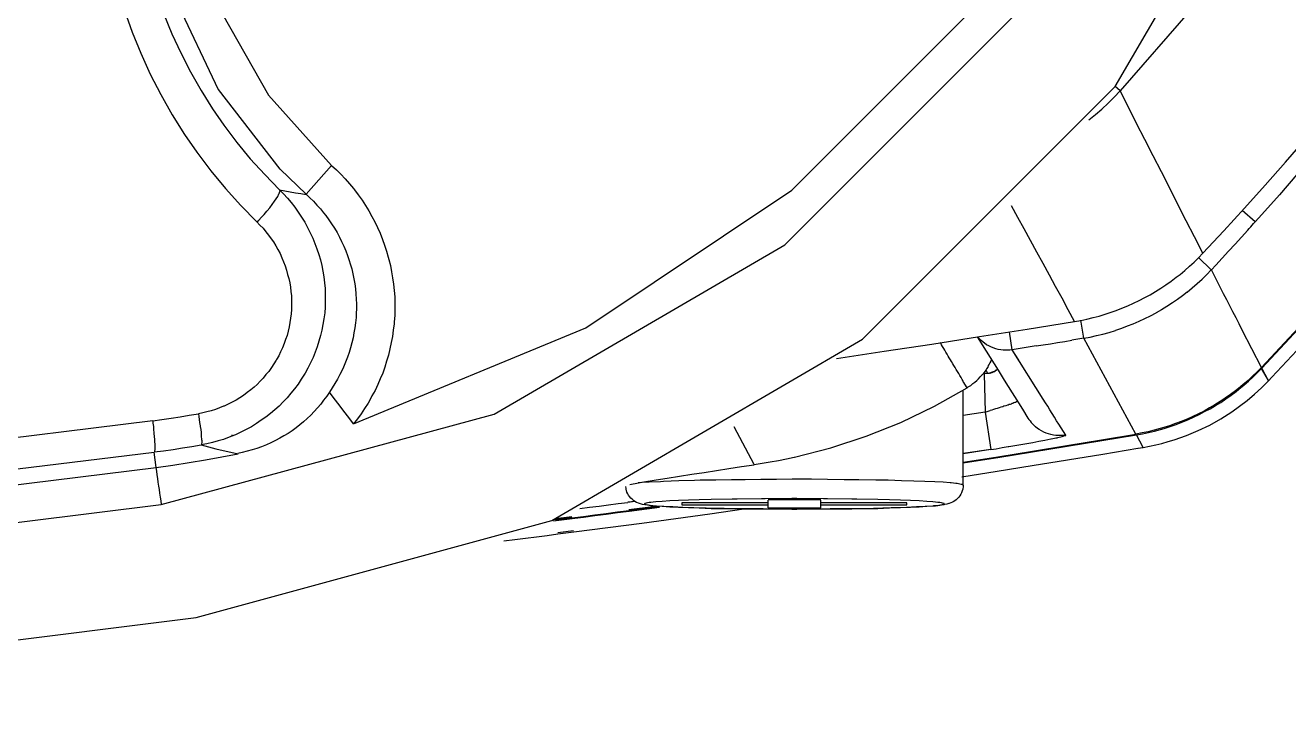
# Model space of a CAD drawing. Header units: millimetres. Extents: x -495897 to 1376592, y -28539 to 470976.
# Drawn here: x 184323 to 185419, y 208059 to 208655 of the extents above; entities that cross this region are included whole.
import ezdxf

# ---------------------------------------------------------------- set-up
doc = ezdxf.new("R2010")
doc.units = ezdxf.units.MM

msp = doc.modelspace()

# ---------------------------------------------------------------- linework, layer by layer
at = {"color": 0}
for p, q in [((185333.335, 208667.93), (185272.43, 208597.899)), ((184409.1, 208667.787), (184415.743, 208648.95)), ((184443.355, 208664.537), (184450.323, 208647.52)), ((184415.743, 208648.95), (184423.27, 208630.685)), ((184450.323, 208647.52), (184458.032, 208630.88)), ((184423.27, 208630.685), (184431.525, 208612.576)), ((184458.032, 208630.88), (184466.287, 208614.37)), ((184466.287, 208614.37), (184475.595, 208598.263)), ((184431.525, 208612.576), (184440.651, 208594.87)), ((184440.651, 208594.87), (184450.505, 208577.307)), ((184475.595, 208598.263), (184485.462, 208582.312)), ((185272.43, 208597.899), (185267.932, 208602.033)), ((185279.593, 208583.911), (185272.43, 208597.899)), ((184485.462, 208582.312), (184495.264, 208568.181)), ((185286.743, 208569.793), (185279.593, 208583.911)), ((184450.505, 208577.307), (184461.243, 208560.29)), ((185293.893, 208555.805), (185286.743, 208569.793)), ((184461.243, 208560.29), (184472.02, 208544.885)), ((184495.264, 208568.181), (184506.548, 208553.283)), ((184506.548, 208553.283), (184518.196, 208538.97)), ((185301.095, 208541.674), (185293.893, 208555.805)), ((184472.02, 208544.885), (184483.993, 208528.739)), ((184518.196, 208538.97), (184530.767, 208525.346)), ((185308.245, 208527.686), (185301.095, 208541.674)), ((184483.993, 208528.739), (184496.733, 208513.334)), ((184544.014, 208530.208), (184566.764, 208508.329)), ((184588.786, 208533.237), (184566.764, 208508.329)), ((184588.786, 208533.237), (184592.907, 208529.48)), ((184592.907, 208529.48), (184596.664, 208525.71)), ((184596.664, 208525.71), (184600.434, 208521.771)), ((185315.408, 208513.516), (185308.245, 208527.686)), ((184530.767, 208525.346), (184543.468, 208512.281)), ((184600.434, 208521.771), (184604.191, 208517.455)), ((184604.191, 208517.455), (184607.636, 208513.334)), ((185425.609, 208525.346), (185410.516, 208507.965)), ((184496.733, 208513.334), (184510.175, 208498.475)), ((184539.165, 208502.232), (184540.816, 208504.39)), ((184540.816, 208504.39), (184542.051, 208506.548)), ((184542.051, 208506.548), (184543.104, 208508.706)), ((184543.104, 208508.706), (184543.286, 208509.07)), ((184543.286, 208509.07), (184543.65, 208509.941)), ((184543.832, 208511.722), (184543.468, 208512.281)), ((184543.468, 208512.281), (184547.043, 208508.706)), ((184543.65, 208509.941), (184543.832, 208510.851)), ((184544.014, 208511.358), (184543.832, 208511.722)), ((184543.832, 208510.851), (184544.014, 208511.358)), ((184547.043, 208508.706), (184550.436, 208504.936)), ((184550.436, 208504.936), (184553.699, 208501.179)), ((184566.764, 208508.329), (184569.793, 208505.313)), ((184569.793, 208505.313), (184573.056, 208502.232)), ((184607.636, 208513.334), (184608.689, 208512.099)), ((184608.689, 208512.099), (184611.9, 208507.783)), ((184611.9, 208507.783), (184615.15, 208503.337)), ((185322.558, 208499.58), (185315.408, 208513.516)), ((185410.516, 208507.965), (185395.293, 208490.766)), ((184510.175, 208498.475), (184523.929, 208484.344)), ((184530.221, 208490.948), (184532.561, 208493.665)), ((184532.561, 208493.665), (184532.925, 208493.977)), ((184532.925, 208493.977), (184535.083, 208496.681)), ((184535.083, 208496.681), (184537.189, 208499.58)), ((184537.189, 208499.58), (184539.165, 208502.232)), ((184539.165, 208502.232), (184539.165, 208502.232)), ((184553.699, 208501.179), (184556.91, 208497.058)), ((184556.91, 208497.058), (184559.796, 208492.924)), ((184559.796, 208492.924), (184562.643, 208488.608)), ((184573.056, 208502.232), (184576.072, 208499.021)), ((184576.072, 208499.021), (184578.971, 208495.628)), ((184578.971, 208495.628), (184581.805, 208492.196)), ((184615.15, 208503.337), (184618.179, 208498.657)), ((184618.179, 208498.657), (184621.065, 208493.977)), ((184621.065, 208493.977), (184623.73, 208489.167)), ((185183.731, 208488.244), (185178.375, 208498.293)), ((185329.76, 208485.41), (185322.558, 208499.58)), ((185389.378, 208484.344), (185378.276, 208494.159)), ((184523.929, 208484.344), (184525.58, 208485.956)), ((184523.929, 208484.344), (184526.633, 208481.64)), ((184525.58, 208485.956), (184527.881, 208488.426)), ((184526.633, 208481.64), (184529.35, 208478.936)), ((184527.881, 208488.426), (184530.221, 208490.948)), ((184562.643, 208488.608), (184562.643, 208488.608)), ((184562.643, 208488.608), (184565.529, 208484.162)), ((184565.529, 208484.162), (184567.817, 208479.677)), ((184581.805, 208492.196), (184583.599, 208489.895)), ((184583.599, 208489.895), (184586.303, 208486.32)), ((184586.303, 208486.32), (184588.786, 208482.693)), ((184588.786, 208482.693), (184591.126, 208478.936)), ((184623.73, 208489.167), (184626.252, 208484.344)), ((184626.252, 208484.344), (184628.592, 208479.482)), ((185189.282, 208478.247), (185183.731, 208488.244)), ((185336.91, 208471.422), (185329.76, 208485.41)), ((185395.293, 208490.766), (185389.378, 208484.344)), ((184529.35, 208478.936), (184531.638, 208475.907)), ((184531.638, 208475.907), (184534.16, 208472.878)), ((184534.16, 208472.878), (184536.318, 208469.628)), ((184567.817, 208479.677), (184570.157, 208474.997)), ((184570.157, 208474.997), (184572.497, 208470.356)), ((184591.126, 208478.936), (184593.453, 208475.179)), ((184593.453, 208475.179), (184595.611, 208471.227)), ((184595.611, 208471.227), (184597.405, 208467.288)), ((184628.592, 208479.482), (184630.88, 208474.49)), ((184630.88, 208474.49), (184632.856, 208469.264)), ((185194.833, 208468.393), (185189.282, 208478.247)), ((185344.073, 208457.291), (185336.91, 208471.422)), ((184536.318, 208469.628), (184538.294, 208467.145)), ((184538.294, 208467.145), (184540.257, 208463.713)), ((184540.257, 208463.713), (184542.233, 208460.32)), ((184542.233, 208460.32), (184544.014, 208456.927)), ((184572.497, 208470.356), (184574.291, 208465.689)), ((184574.291, 208465.689), (184576.072, 208461.048)), ((184576.072, 208461.048), (184577.684, 208456.186)), ((184597.405, 208467.288), (184599.381, 208463.388)), ((184599.381, 208463.388), (184600.98, 208459.267)), ((184632.856, 208469.264), (184634.637, 208464.077)), ((184634.637, 208464.077), (184636.431, 208458.89)), ((185200.202, 208458.162), (185194.833, 208468.393)), ((184544.014, 208456.927), (184545.626, 208453.352)), ((184545.626, 208453.352), (184547.043, 208449.764)), ((184547.043, 208449.764), (184548.512, 208446.189)), ((184577.684, 208456.186), (184578.971, 208451.376)), ((184578.971, 208451.376), (184580.206, 208446.514)), ((184600.98, 208459.267), (184602.579, 208455.133)), ((184602.579, 208455.133), (184604.009, 208450.83)), ((184604.009, 208450.83), (184604.919, 208447.983)), ((184636.431, 208458.89), (184637.9, 208453.716)), ((184637.9, 208453.716), (184638.407, 208451.922)), ((184638.407, 208451.922), (184639.681, 208446.514)), ((185205.792, 208448.308), (185200.202, 208458.162)), ((185332.607, 208446.007), (185336.546, 208449.582)), ((185336.546, 208449.582), (185340.303, 208453.352)), ((185340.303, 208453.352), (185344.255, 208457.291)), ((185351.405, 208442.939), (185340.303, 208453.534)), ((184548.512, 208446.189), (184549.747, 208442.575)), ((184549.747, 208442.575), (184550.618, 208438.805)), ((184550.618, 208438.805), (184551.723, 208435.23)), ((184580.206, 208446.514), (184581.259, 208441.704)), ((184581.259, 208441.704), (184582, 208436.647)), ((184604.919, 208447.983), (184606.167, 208443.667)), ((184606.167, 208443.667), (184607.259, 208439.364)), ((184607.259, 208439.364), (184607.948, 208435.048)), ((184639.681, 208446.514), (184640.747, 208441.145)), ((184640.747, 208441.145), (184641.657, 208435.776)), ((185211.161, 208438.298), (185205.792, 208448.308)), ((185216.53, 208428.262), (185211.161, 208438.298)), ((185320.959, 208436.335), (185324.352, 208438.805)), ((185324.352, 208438.805), (185328.473, 208442.38)), ((185328.473, 208442.38), (185332.607, 208446.007)), ((185355.344, 208446.878), (185351.587, 208442.939)), ((185354.109, 208437.752), (185351.587, 208442.939)), ((185356.813, 208432.383), (185354.109, 208437.752)), ((184551.723, 208435.23), (184552.412, 208431.473)), ((184552.412, 208431.473), (184552.958, 208427.716)), ((184552.958, 208427.716), (184553.517, 208423.946)), ((184582, 208436.647), (184582.546, 208431.655)), ((184582.546, 208431.655), (184583.053, 208426.65)), ((184607.948, 208435.048), (184608.871, 208430.784)), ((184608.871, 208430.784), (184609.417, 208426.468)), ((184641.657, 208435.776), (184642.346, 208430.42)), ((184642.346, 208430.42), (184642.892, 208425.051)), ((185222.081, 208418.213), (185216.53, 208428.262)), ((185303.071, 208423.946), (185307.699, 208427.027)), ((185307.699, 208427.027), (185312.197, 208429.861)), ((185312.197, 208429.861), (185316.695, 208433.072)), ((185316.695, 208433.072), (185320.959, 208436.335)), ((185359.478, 208427.157), (185356.813, 208432.383)), ((185362.182, 208421.983), (185359.478, 208427.157)), ((184553.517, 208423.946), (184553.881, 208420.189)), ((184553.881, 208420.189), (184554.063, 208416.25)), ((184554.063, 208416.25), (184554.063, 208412.48)), ((184583.053, 208426.65), (184583.235, 208421.606)), ((184583.235, 208421.606), (184583.235, 208416.432)), ((184583.235, 208416.432), (184583.235, 208415.691)), ((184609.417, 208426.468), (184609.742, 208421.983)), ((184609.742, 208421.983), (184610.106, 208417.524)), ((184610.106, 208417.524), (184610.288, 208413.221)), ((184642.892, 208425.051), (184643.451, 208419.461)), ((184643.451, 208419.461), (184643.633, 208414.092)), ((185227.437, 208408.177), (185222.081, 208418.213)), ((185284.078, 208413.91), (185288.901, 208416.25)), ((185288.901, 208416.25), (185293.763, 208418.772)), ((185293.763, 208418.772), (185298.391, 208421.294)), ((185298.391, 208421.294), (185303.071, 208423.946)), ((185322.233, 208417.16), (185317.748, 208414.092)), ((185326.497, 208420.371), (185322.233, 208417.16)), ((185330.631, 208423.582), (185326.497, 208420.371)), ((185364.847, 208416.796), (185362.182, 208421.983)), ((185367.551, 208411.609), (185364.847, 208416.796)), ((184553.881, 208408.541), (184553.699, 208404.602)), ((184554.063, 208412.298), (184553.881, 208408.541)), ((184554.063, 208412.48), (184554.063, 208412.298)), ((184582.728, 208405.512), (184582, 208400.468)), ((184583.053, 208410.517), (184582.728, 208405.512)), ((184583.235, 208415.691), (184583.053, 208410.517)), ((184610.106, 208405.694), (184609.924, 208401.391)), ((184610.288, 208408.723), (184610.106, 208405.694)), ((184610.288, 208413.221), (184610.288, 208408.723)), ((184643.633, 208408.541), (184643.451, 208403.172)), ((184643.633, 208414.092), (184643.633, 208408.541)), ((185232.988, 208398.18), (185227.437, 208408.177)), ((185258.624, 208404.095), (185263.811, 208405.876)), ((185263.811, 208405.876), (185268.855, 208407.67)), ((185268.855, 208407.67), (185274.042, 208409.646)), ((185274.042, 208409.646), (185279.034, 208411.609)), ((185279.034, 208411.609), (185284.078, 208413.91)), ((185303.253, 208405.33), (185298.391, 208402.626)), ((185303.76, 208405.512), (185303.253, 208405.33)), ((185308.427, 208408.177), (185303.76, 208405.512)), ((185313.068, 208411.063), (185308.427, 208408.177)), ((185317.748, 208414.092), (185313.068, 208411.063)), ((185370.203, 208406.383), (185367.551, 208411.609)), ((185372.92, 208401.209), (185370.203, 208406.383)), ((185447.072, 208414.274), (185394.968, 208358.231)), ((185395.293, 208357.503), (185447.436, 208413.585)), ((185404.094, 208349.794), (185456.198, 208405.876)), ((184552.594, 208397.075), (184551.905, 208393.318)), ((184553.153, 208400.832), (184552.594, 208397.075)), ((184553.699, 208404.602), (184553.153, 208400.832)), ((184581.259, 208395.476), (184580.388, 208390.653)), ((184582, 208400.468), (184581.259, 208395.476)), ((184609.417, 208396.893), (184608.871, 208392.447)), ((184609.924, 208401.391), (184609.417, 208396.893)), ((184642.892, 208396.022), (184642.164, 208390.471)), ((184643.451, 208403.172), (184642.892, 208397.621)), ((184642.892, 208397.621), (184642.892, 208396.022)), ((185232.988, 208398.18), (185238.357, 208399.051)), ((185238.357, 208399.051), (185243.583, 208400.143)), ((185240.879, 208383.633), (185238.357, 208399.233)), ((185243.583, 208400.143), (185248.952, 208401.391)), ((185248.952, 208401.391), (185254.139, 208402.808)), ((185254.139, 208402.808), (185258.624, 208404.095)), ((185283.532, 208395.84), (185278.488, 208393.864)), ((185288.524, 208397.998), (185283.532, 208395.84)), ((185293.581, 208400.325), (185288.524, 208397.998)), ((185298.391, 208402.626), (185293.581, 208400.325)), ((185375.624, 208396.022), (185372.92, 208401.209)), ((185378.276, 208390.653), (185375.624, 208396.022)), ((184550.124, 208385.973), (184548.837, 208382.398)), ((184550.995, 208389.548), (184550.124, 208385.973)), ((184551.905, 208393.318), (184550.995, 208389.548)), ((184579.101, 208385.791), (184577.684, 208380.981)), ((184580.388, 208390.653), (184579.101, 208385.791)), ((184607.441, 208383.815), (184606.349, 208379.512)), ((184608.13, 208388.131), (184607.441, 208383.815)), ((184608.871, 208392.447), (184608.13, 208388.131)), ((184641.475, 208385.063), (184640.37, 208379.694)), ((184642.164, 208390.471), (184641.475, 208385.063)), ((185148.605, 208384.738), (185156.171, 208372.362)), ((185150.438, 208382.944), (185148.969, 208384.738)), ((185178.921, 208373.454), (185176.399, 208389.002)), ((185240.879, 208383.633), (185230.518, 208381.852)), ((185286.054, 208300.355), (185240.879, 208383.633)), ((185273.483, 208391.888), (185268.491, 208390.289)), ((185278.488, 208393.864), (185273.483, 208391.888)), ((185394.968, 208358.231), (185378.276, 208390.653)), ((185394.968, 208358.231), (185378.276, 208390.653)), ((184546.172, 208375.248), (184544.573, 208371.803)), ((184547.602, 208378.823), (184546.172, 208375.248)), ((184548.837, 208382.398), (184547.602, 208378.823)), ((184576.267, 208376.119), (184574.473, 208371.491)), ((184577.684, 208380.981), (184576.267, 208376.119)), ((184605.101, 208375.248), (184603.866, 208371.114)), ((184606.349, 208379.512), (184605.101, 208375.248)), ((184639.317, 208374.325), (184638.082, 208368.956)), ((184640.37, 208379.694), (184639.317, 208374.325)), ((185117.47, 208377.9), (185116.547, 208379.694)), ((185118.523, 208376.301), (185117.47, 208377.9)), ((185119.446, 208374.689), (185118.523, 208376.301)), ((185120.499, 208373.09), (185119.446, 208374.689)), ((185121.409, 208371.491), (185120.499, 208373.09)), ((185152.05, 208381.488), (185150.438, 208382.944)), ((185153.649, 208380.058), (185152.05, 208381.488)), ((185154.702, 208379.187), (185153.649, 208380.058)), ((185156.496, 208377.9), (185154.702, 208379.187)), ((185156.171, 208372.362), (185166.545, 208355.709)), ((185158.472, 208376.847), (185156.496, 208377.9)), ((185160.435, 208375.937), (185158.472, 208376.847)), ((185162.411, 208375.066), (185160.435, 208375.937)), ((185164.569, 208374.325), (185162.411, 208375.066)), ((185166.727, 208373.779), (185164.569, 208374.325)), ((185168.872, 208373.454), (185166.727, 208373.779)), ((185171.03, 208373.272), (185168.872, 208373.454)), ((185172.278, 208373.09), (185171.03, 208373.272)), ((185174.605, 208373.09), (185172.278, 208373.09)), ((185176.763, 208373.272), (185174.605, 208373.09)), ((185178.921, 208373.454), (185176.763, 208373.272)), ((185199.695, 208376.847), (185178.921, 208373.454)), ((185205.792, 208330.801), (185178.921, 208373.454)), ((185184.654, 208364.471), (185178.921, 208373.454)), ((184538.658, 208361.26), (184536.5, 208358.049)), ((184540.816, 208364.471), (184538.658, 208361.26)), ((184540.946, 208365.017), (184540.816, 208364.471)), ((184542.922, 208368.41), (184540.946, 208365.017)), ((184544.573, 208371.803), (184542.922, 208368.41)), ((184570.534, 208362.131), (184568.194, 208357.685)), ((184572.679, 208366.811), (184570.534, 208362.131)), ((184574.473, 208371.491), (184572.679, 208366.811)), ((184600.798, 208362.677), (184599.186, 208358.556)), ((184602.397, 208366.993), (184600.798, 208362.677)), ((184603.866, 208371.114), (184602.397, 208366.993)), ((184636.431, 208363.782), (184634.832, 208358.556)), ((184638.082, 208368.956), (184636.431, 208363.782)), ((185122.462, 208369.697), (185121.409, 208371.491)), ((185123.385, 208368.046), (185122.462, 208369.697)), ((185124.256, 208366.434), (185123.385, 208368.046)), ((185125.361, 208364.835), (185124.256, 208366.434)), ((185126.232, 208363.223), (185125.361, 208364.835)), ((185127.324, 208361.442), (185126.232, 208363.223)), ((185128.377, 208359.83), (185127.324, 208361.442)), ((185158.836, 208361.078), (185158.095, 208359.83)), ((185159.564, 208362.313), (185158.836, 208361.078)), ((185160.253, 208363.782), (185159.564, 208362.313)), ((185160.812, 208365.017), (185160.253, 208363.782)), ((184531.82, 208351.952), (184529.35, 208349.053)), ((184534.342, 208354.786), (184531.82, 208351.952)), ((184536.5, 208358.049), (184534.342, 208354.786)), ((184565.165, 208352.316), (184562.461, 208348)), ((184565.711, 208353.369), (184565.165, 208352.316)), ((184568.194, 208357.685), (184565.711, 208353.369)), ((184595.988, 208351.952), (184593.83, 208348)), ((184597.951, 208355.891), (184595.988, 208351.952)), ((184599.186, 208358.556), (184597.951, 208355.891)), ((184633.038, 208353.369), (184630.88, 208348.364)), ((184634.832, 208358.556), (184633.038, 208353.369)), ((185129.3, 208358.049), (185128.377, 208359.83)), ((185130.353, 208356.398), (185129.3, 208358.049)), ((185131.406, 208354.604), (185130.353, 208356.398)), ((185132.511, 208353.005), (185131.406, 208354.604)), ((185133.382, 208351.211), (185132.511, 208353.005)), ((185134.487, 208349.43), (185133.382, 208351.211)), ((185154.208, 208353.551), (185153.285, 208352.316)), ((185155.079, 208354.604), (185154.208, 208353.551)), ((185154.52, 208352.641), (185155.443, 208319.53)), ((185154.702, 208352.641), (185154.52, 208352.641)), ((185154.897, 208352.641), (185154.702, 208352.641)), ((185155.079, 208352.823), (185154.897, 208352.641)), ((185155.989, 208355.891), (185155.079, 208354.604)), ((185155.261, 208352.823), (185155.079, 208352.823)), ((185155.079, 208352.823), (185155.079, 208352.823)), ((185155.443, 208352.823), (185155.261, 208352.823)), ((185155.625, 208352.823), (185155.443, 208352.823)), ((185155.807, 208352.823), (185155.625, 208352.823)), ((185155.989, 208352.823), (185155.807, 208352.823)), ((185156.678, 208357.126), (185155.989, 208355.891)), ((185155.989, 208356.073), (185157.419, 208353.369)), ((185156.171, 208352.823), (185155.989, 208352.823)), ((185156.314, 208352.823), (185156.171, 208352.823)), ((185156.171, 208352.823), (185156.171, 208352.823)), ((185156.496, 208352.823), (185156.314, 208352.823)), ((185156.678, 208353.005), (185156.496, 208352.823)), ((185157.601, 208358.374), (185156.678, 208357.126)), ((185156.86, 208353.005), (185156.678, 208353.005)), ((185157.042, 208353.005), (185156.86, 208353.005)), ((185157.224, 208353.005), (185157.042, 208353.005)), ((185157.419, 208353.187), (185157.224, 208353.005)), ((185157.419, 208353.369), (185157.419, 208353.187)), ((185157.419, 208353.187), (185157.419, 208353.187)), ((185158.095, 208359.83), (185157.601, 208358.374)), ((185159.941, 208353.551), (185159.2, 208353.369)), ((185159.746, 208353.369), (185160.435, 208353.551)), ((185160.617, 208353.733), (185159.941, 208353.551)), ((185160.435, 208353.551), (185161.54, 208353.915)), ((185161.54, 208353.915), (185160.617, 208353.733)), ((185161.54, 208353.915), (185162.593, 208354.292)), ((185162.047, 208354.292), (185161.54, 208353.915)), ((185162.957, 208354.474), (185162.047, 208354.292)), ((185162.593, 208354.292), (185163.698, 208354.786)), ((185163.516, 208354.786), (185162.957, 208354.474)), ((185164.205, 208355.163), (185163.516, 208354.786)), ((185163.698, 208354.786), (185164.933, 208355.709)), ((185164.933, 208355.709), (185164.205, 208355.163)), ((185164.933, 208355.709), (185166.168, 208356.58)), ((185165.479, 208356.073), (185164.933, 208355.709)), ((185165.986, 208356.58), (185165.479, 208356.073)), ((185166.545, 208355.709), (185171.901, 208347.272)), ((185387.272, 208350.522), (185383.32, 208346.908)), ((185391.211, 208354.292), (185387.272, 208350.522)), ((185387.779, 208349.976), (185391.536, 208353.733)), ((185394.968, 208358.231), (185391.211, 208354.292)), ((185391.536, 208353.733), (185395.293, 208357.503)), ((185401.208, 208346.765), (185395.111, 208357.308)), ((185401.026, 208346.583), (185395.293, 208357.685)), ((184521.459, 208341.032), (184518.573, 208338.692)), ((184524.111, 208343.515), (184521.459, 208341.032)), ((184526.828, 208346.219), (184524.111, 208343.515)), ((184529.35, 208349.053), (184526.828, 208346.219)), ((184556.546, 208339.745), (184553.517, 208335.806)), ((184559.614, 208343.697), (184556.546, 208339.745)), ((184562.461, 208348), (184559.614, 208343.697)), ((184589.332, 208340.486), (184586.81, 208336.911)), ((184591.672, 208344.243), (184589.332, 208340.486)), ((184593.83, 208348), (184591.672, 208344.243)), ((184628.774, 208343.32), (184626.434, 208338.328)), ((184630.88, 208348.364), (184628.774, 208343.32)), ((185135.358, 208347.818), (185134.487, 208349.43)), ((185136.45, 208346.219), (185135.358, 208347.818)), ((185139.661, 208340.668), (185136.45, 208346.037)), ((185171.901, 208347.272), (185187.683, 208322)), ((185376.677, 208341.357), (185372.361, 208337.964)), ((185372.92, 208337.405), (185377.223, 208340.85)), ((185379.017, 208343.32), (185376.677, 208341.357)), ((185377.223, 208340.85), (185379.563, 208342.826)), ((185383.32, 208346.908), (185379.017, 208343.32)), ((185379.563, 208342.826), (185383.645, 208346.401)), ((185383.645, 208346.401), (185387.779, 208349.976)), ((185401.026, 208346.583), (185404.094, 208349.794)), ((185401.026, 208346.583), (185404.094, 208349.794)), ((184506.041, 208329.891), (184502.648, 208328.097)), ((184509.252, 208331.867), (184506.041, 208329.891)), ((184512.463, 208334.012), (184509.252, 208331.867)), ((184515.544, 208336.352), (184512.463, 208334.012)), ((184518.573, 208338.692), (184515.544, 208336.352)), ((184546.679, 208328.279), (184543.286, 208324.704)), ((184550.124, 208331.867), (184546.679, 208328.279)), ((184553.517, 208335.806), (184550.124, 208331.867)), ((184581.805, 208329.891), (184579.283, 208326.498)), ((184584.522, 208333.323), (184581.805, 208329.891)), ((184586.81, 208336.911), (184584.522, 208333.323)), ((184623.041, 208332.049), (184620.337, 208327.226)), ((184623.73, 208333.466), (184623.041, 208332.049)), ((184626.434, 208338.328), (184623.73, 208333.466)), ((185136.268, 208256.103), (185136.268, 208338.51)), ((185182.678, 208328.279), (185181.768, 208327.915)), ((185183.549, 208328.656), (185182.678, 208328.279)), ((185183.549, 208328.656), (185183.549, 208328.656)), ((185207.768, 208327.59), (185205.792, 208330.801)), ((185359.114, 208328.656), (185354.473, 208325.809)), ((185363.599, 208331.542), (185359.114, 208328.656)), ((185359.66, 208327.915), (185364.158, 208330.983)), ((185368.097, 208334.753), (185363.599, 208331.542)), ((185364.158, 208330.983), (185368.604, 208334.194)), ((185372.361, 208337.964), (185368.097, 208334.753)), ((185368.604, 208334.194), (185372.92, 208337.405)), ((184477.012, 208318.789), (184473.255, 208318.1)), ((184473.255, 208318.1), (184473.619, 208315.76)), ((184480.6, 208319.712), (184477.012, 208318.789)), ((184484.357, 208320.583), (184480.6, 208319.712)), ((184487.932, 208321.857), (184484.357, 208320.583)), ((184491.507, 208323.105), (184487.932, 208321.857)), ((184495.082, 208324.522), (184491.507, 208323.105)), ((184495.641, 208324.704), (184495.082, 208324.522)), ((184499.034, 208326.316), (184495.641, 208324.704)), ((184502.648, 208328.097), (184499.034, 208326.316)), ((184535.772, 208318.243), (184531.82, 208315.214)), ((184539.529, 208321.493), (184535.772, 208318.243)), ((184543.286, 208324.704), (184539.529, 208321.493)), ((184573.55, 208319.894), (184570.716, 208316.813)), ((184576.449, 208323.105), (184573.55, 208319.894)), ((184579.283, 208326.498), (184576.449, 208323.105)), ((184614.24, 208318.1), (184611.211, 208313.602)), ((184617.308, 208322.546), (184614.24, 208318.1)), ((184620.337, 208327.226), (184617.308, 208322.546)), ((185155.443, 208319.53), (185136.268, 208316.449)), ((185155.443, 208319.53), (185136.268, 208316.631)), ((185155.443, 208319.53), (185160.435, 208287.095)), ((185161.176, 208321.311), (185159.746, 208320.765)), ((185162.775, 208321.675), (185161.176, 208321.311)), ((185164.387, 208322.182), (185162.775, 208321.675)), ((185165.804, 208322.546), (185164.387, 208322.182)), ((185167.455, 208323.105), (185165.804, 208322.546)), ((185169.067, 208323.651), (185167.455, 208323.105)), ((185170.666, 208324.158), (185169.067, 208323.651)), ((185171.719, 208324.522), (185170.666, 208324.158)), ((185173.37, 208325.068), (185171.719, 208324.522)), ((185174.8, 208325.627), (185173.37, 208325.068)), ((185175.294, 208325.627), (185174.8, 208325.627)), ((185176.035, 208325.939), (185175.294, 208325.627)), ((185176.945, 208326.134), (185176.035, 208325.939)), ((185177.816, 208326.498), (185176.945, 208326.134)), ((185178.557, 208326.862), (185177.816, 208326.498)), ((185179.428, 208327.044), (185178.557, 208326.862)), ((185180.338, 208327.408), (185179.428, 208327.044)), ((185181.027, 208327.733), (185180.338, 208327.408)), ((185181.768, 208327.915), (185181.027, 208327.733)), ((185187.683, 208322), (185192.493, 208314.343)), ((185209.692, 208324.522), (185207.768, 208327.59)), ((185211.525, 208321.493), (185209.692, 208324.522)), ((185213.501, 208318.243), (185211.525, 208321.493)), ((185215.425, 208315.032), (185213.501, 208318.243)), ((185340.303, 208318.1), (185335.493, 208315.76)), ((185336, 208315.032), (185340.862, 208317.372)), ((185345.165, 208320.401), (185340.303, 208318.1)), ((185340.862, 208317.372), (185345.672, 208319.894)), ((185349.806, 208323.105), (185345.165, 208320.401)), ((185345.672, 208319.894), (185350.352, 208322.364)), ((185354.473, 208325.809), (185349.806, 208323.105)), ((185350.352, 208322.364), (185354.98, 208325.25)), ((185354.98, 208325.25), (185359.66, 208327.915)), ((184433.683, 208312.003), (184433.865, 208309.845)), ((184433.865, 208309.845), (184434.19, 208306.959)), ((184434.19, 208306.959), (184434.372, 208304.294)), ((184473.619, 208315.76), (184473.996, 208313.056)), ((184473.996, 208313.056), (184474.308, 208310.404)), ((184474.308, 208310.404), (184474.685, 208307.687)), ((184474.685, 208307.687), (184474.867, 208307.141)), ((184474.867, 208307.141), (184475.231, 208304.476)), ((184519.301, 208306.777), (184514.803, 208304.476)), ((184523.617, 208309.481), (184519.301, 208306.777)), ((184527.699, 208312.367), (184523.617, 208309.481)), ((184531.82, 208315.214), (184527.699, 208312.367)), ((184561.213, 208308.428), (184558.002, 208305.906)), ((184564.424, 208311.08), (184561.213, 208308.428)), ((184567.635, 208313.979), (184564.424, 208311.08)), ((184570.716, 208316.813), (184567.635, 208313.979)), ((184611.211, 208313.602), (184607.766, 208309.299)), ((184954.983, 208274.03), (184937.784, 208306.634)), ((185198.967, 208306.777), (185197.537, 208308.246)), ((185200.748, 208305.347), (185198.967, 208306.777)), ((185217.401, 208312.003), (185215.425, 208315.032)), ((185219.377, 208308.935), (185217.401, 208312.003)), ((185221.34, 208305.724), (185219.377, 208308.935)), ((185315.226, 208307.687), (185310.221, 208306.088)), ((185310.585, 208305.347), (185315.772, 208306.959)), ((185320.452, 208309.481), (185315.226, 208307.687)), ((185315.772, 208306.959), (185320.959, 208308.74)), ((185325.444, 208311.275), (185320.452, 208309.481)), ((185320.959, 208308.74), (185326.003, 208310.716)), ((185330.449, 208313.42), (185325.444, 208311.275)), ((185326.003, 208310.716), (185330.995, 208312.874)), ((185335.493, 208315.76), (185330.449, 208313.42)), ((185330.995, 208312.874), (185336, 208315.032)), ((184434.372, 208304.294), (184434.736, 208301.59)), ((184434.736, 208301.59), (184434.736, 208301.044)), ((184434.736, 208301.044), (184434.918, 208298.379)), ((184434.918, 208298.379), (184435.282, 208295.675)), ((184435.282, 208295.675), (184435.282, 208293.023)), ((184475.231, 208304.476), (184475.595, 208301.772)), ((184475.595, 208301.772), (184475.777, 208299.068)), ((184475.777, 208299.068), (184475.777, 208298.561)), ((184475.777, 208298.561), (184475.92, 208295.675)), ((184475.92, 208295.675), (184476.102, 208294.986)), ((184495.082, 208295.857), (184490.272, 208294.44)), ((184499.944, 208297.651), (184495.082, 208295.857)), ((184504.585, 208299.432), (184499.944, 208297.651)), ((184502.466, 208298.938), (184502.466, 208299.809)), ((184505.495, 208299.809), (184504.585, 208299.432)), ((184510.175, 208302.136), (184505.495, 208299.809)), ((184514.803, 208304.476), (184510.175, 208302.136)), ((184543.832, 208296.78), (184540.075, 208294.804)), ((184547.42, 208298.938), (184543.832, 208296.78)), ((184550.995, 208301.044), (184547.42, 208298.938)), ((184554.57, 208303.384), (184550.995, 208301.044)), ((184558.002, 208305.906), (184554.57, 208303.384)), ((185202.36, 208304.294), (185200.748, 208305.347)), ((185204.323, 208303.202), (185202.36, 208304.294)), ((185206.299, 208302.136), (185204.323, 208303.202)), ((185208.275, 208301.226), (185206.299, 208302.136)), ((185207.222, 208295.168), (185212.396, 208296.221)), ((185210.251, 208300.537), (185208.275, 208301.226)), ((185212.396, 208299.991), (185210.251, 208300.537)), ((185214.554, 208299.614), (185212.396, 208299.991)), ((185212.396, 208296.221), (185212.773, 208296.416)), ((185212.773, 208296.416), (185214.008, 208296.598)), ((185214.008, 208296.598), (185215.425, 208296.78)), ((185216.712, 208299.25), (185214.554, 208299.614)), ((185215.425, 208296.78), (185216.712, 208297.144)), ((185219.052, 208299.068), (185216.712, 208299.25)), ((185216.712, 208297.144), (185217.947, 208297.287)), ((185217.947, 208297.287), (185218.311, 208297.469)), ((185218.311, 208297.469), (185219.559, 208297.833)), ((185221.028, 208299.068), (185219.052, 208299.068)), ((185219.559, 208297.833), (185221.028, 208298.015)), ((185223.134, 208299.25), (185221.028, 208299.068)), ((185221.028, 208298.015), (185222.263, 208298.379)), ((185223.316, 208302.695), (185221.34, 208305.724)), ((185222.263, 208298.379), (185223.134, 208298.743)), ((185225.292, 208299.432), (185223.134, 208299.25)), ((185223.134, 208298.743), (185224.603, 208299.068)), ((185225.292, 208299.432), (185223.316, 208302.695)), ((185224.603, 208299.068), (185224.785, 208299.068)), ((185224.785, 208299.068), (185225.11, 208299.25)), ((185225.11, 208299.25), (185225.292, 208299.25)), ((185225.292, 208299.25), (185225.292, 208299.432)), ((185225.292, 208299.432), (185225.292, 208299.432)), ((185291.423, 208301.408), (185286.054, 208300.355)), ((185286.561, 208299.809), (185291.787, 208300.719)), ((185292.294, 208288.889), (185286.561, 208299.809)), ((185292.294, 208288.889), (185286.743, 208299.809)), ((185296.597, 208302.513), (185291.423, 208301.408)), ((185291.787, 208300.719), (185297.156, 208301.772)), ((185301.966, 208303.748), (185296.597, 208302.513)), ((185297.156, 208301.772), (185302.33, 208303.02)), ((185307.153, 208305.165), (185301.966, 208303.748)), ((185302.33, 208303.02), (185307.517, 208304.476)), ((185310.221, 208306.088), (185307.153, 208305.165)), ((185307.517, 208304.476), (185310.585, 208305.347)), ((184435.1, 208284.95), (184434.918, 208284.95)), ((184436.712, 208271.508), (184434.918, 208284.755)), ((184435.282, 208285.314), (184435.1, 208284.95)), ((184435.282, 208293.023), (184435.464, 208292.464)), ((184435.464, 208287.095), (184435.282, 208285.496)), ((184435.282, 208285.496), (184435.282, 208285.314)), ((184435.464, 208292.464), (184435.464, 208289.578)), ((184435.464, 208289.578), (184435.464, 208288.707)), ((184435.464, 208288.707), (184435.464, 208287.095)), ((184480.6, 208291.918), (184475.777, 208291.047)), ((184475.92, 208291.229), (184475.777, 208291.047)), ((184476.102, 208293.335), (184475.92, 208291.554)), ((184475.92, 208291.554), (184475.92, 208291.411)), ((184475.92, 208291.411), (184475.92, 208291.229)), ((184476.102, 208294.986), (184476.102, 208293.335)), ((184485.462, 208293.023), (184480.6, 208291.918)), ((184490.272, 208294.44), (184485.462, 208293.023)), ((184511.228, 208284.391), (184507.471, 208283.52)), ((184515.544, 208285.496), (184511.228, 208284.391)), ((184519.847, 208286.731), (184515.544, 208285.496)), ((184523.929, 208287.966), (184519.847, 208286.731)), ((184528.063, 208289.435), (184523.929, 208287.966)), ((184532.184, 208291.229), (184528.063, 208289.435)), ((184536.136, 208292.828), (184532.184, 208291.229)), ((184540.075, 208294.804), (184536.136, 208292.828)), ((185160.435, 208287.095), (185136.268, 208283.338)), ((185160.435, 208287.095), (185136.268, 208283.52)), ((185160.435, 208287.095), (185164.933, 208287.784)), ((185164.933, 208287.784), (185170.12, 208288.707)), ((185170.12, 208288.707), (185175.294, 208289.578)), ((185175.294, 208289.578), (185176.035, 208289.578)), ((185176.035, 208289.578), (185181.209, 208290.488)), ((185181.209, 208290.488), (185186.448, 208291.411)), ((185186.448, 208291.411), (185191.622, 208292.282)), ((185191.622, 208292.282), (185196.809, 208293.205)), ((185196.809, 208293.205), (185202.035, 208294.258)), ((185202.035, 208294.258), (185207.222, 208295.168)), ((185287.848, 208288.161), (185292.294, 208288.889)), ((185288.03, 208288.161), (185292.476, 208288.889)), ((184944.063, 208272.236), (184954.983, 208273.848)), ((184437.258, 208268.297), (184436.712, 208271.508)), ((184437.622, 208265.047), (184437.258, 208268.297)), ((184437.947, 208261.836), (184437.622, 208265.047)), ((184879.544, 208262.2), (184890.321, 208263.981)), ((184890.321, 208263.981), (184901.046, 208265.593)), ((184901.046, 208265.593), (184911.784, 208267.192)), ((184911.784, 208267.192), (184922.561, 208268.986)), ((184922.561, 208268.986), (184933.286, 208270.585)), ((184933.286, 208270.585), (184944.063, 208272.236)), ((184438.493, 208258.625), (184437.947, 208261.836)), ((184438.857, 208255.362), (184438.493, 208258.625)), ((184439.416, 208252.333), (184438.857, 208255.362)), ((184439.728, 208249.122), (184439.416, 208252.333)), ((184844.093, 208253.386), (184843.911, 208255.037)), ((184844.275, 208251.969), (184844.093, 208253.386)), ((184844.457, 208251.605), (184844.275, 208251.969)), ((184844.782, 208250.188), (184844.457, 208251.605)), ((184847.304, 208256.831), (184848.721, 208257.013)), ((184848.721, 208257.013), (184859.498, 208258.937)), ((184860.733, 208258.625), (184854.636, 208258.066)), ((184859.498, 208258.937), (184870.236, 208260.77)), ((184864.126, 208258.807), (184860.733, 208258.625)), ((184873.811, 208259.119), (184864.126, 208258.807)), ((184870.236, 208260.77), (184879.544, 208262.2)), ((184876.515, 208259.314), (184873.811, 208259.119)), ((184889.762, 208259.86), (184876.515, 208259.314)), ((184903.386, 208260.224), (184889.762, 208259.86)), ((184908.391, 208260.406), (184903.386, 208260.224)), ((184922.002, 208260.588), (184908.391, 208260.406)), ((184935.444, 208260.913), (184922.002, 208260.588)), ((184947.456, 208260.913), (184935.444, 208260.913)), ((184960.898, 208261.095), (184947.456, 208260.913)), ((184974.522, 208261.095), (184960.898, 208261.095)), ((184987.951, 208261.277), (184974.522, 208261.095)), ((184990.07, 208261.277), (184987.951, 208261.277)), ((185004.786, 208261.277), (184990.07, 208261.277)), ((185018.592, 208261.095), (185004.786, 208261.277)), ((185033.269, 208260.913), (185018.592, 208261.095)), ((185045.97, 208260.77), (185033.269, 208260.913)), ((185060.647, 208260.588), (185045.97, 208260.77)), ((185071.242, 208260.406), (185060.647, 208260.588)), ((185082.89, 208260.042), (185071.242, 208260.406)), ((185093.433, 208259.678), (185082.89, 208260.042)), ((185103.118, 208259.314), (185093.433, 208259.678)), ((185111.737, 208258.937), (185103.118, 208259.314)), ((185119.069, 208258.625), (185111.737, 208258.937)), ((185125.166, 208258.066), (185119.069, 208258.625)), ((185125.855, 208258.066), (185125.166, 208258.066)), ((185129.989, 208257.52), (185125.855, 208258.066)), ((185131.094, 208257.52), (185129.989, 208257.52)), ((185133.382, 208257.156), (185131.094, 208257.52)), ((185134.669, 208256.831), (185133.382, 208257.156)), ((185135.54, 208256.649), (185134.669, 208256.831)), ((185135.722, 208256.649), (185135.54, 208256.649)), ((185135.904, 208252.71), (185135.54, 208251.28)), ((185136.086, 208256.285), (185135.722, 208256.649)), ((185136.268, 208254.673), (185135.904, 208253.074)), ((185135.904, 208253.074), (185135.904, 208252.71)), ((185136.268, 208256.285), (185136.086, 208256.285)), ((185136.268, 208256.103), (185136.268, 208256.285)), ((185136.268, 208256.103), (185136.268, 208254.673)), ((184440.287, 208245.69), (184439.728, 208249.122)), ((184440.833, 208242.479), (184440.287, 208245.69)), ((184441.197, 208239.45), (184440.833, 208242.479)), ((184845.51, 208248.758), (184844.782, 208250.188)), ((184846.251, 208247.471), (184845.51, 208248.758)), ((184851.607, 208242.115), (184845.51, 208241.244)), ((184851.607, 208242.115), (184845.51, 208241.426)), ((184847.122, 208246.236), (184846.251, 208247.471)), ((184848.214, 208245.001), (184847.122, 208246.236)), ((184849.267, 208243.896), (184848.214, 208245.001)), ((184850.515, 208242.843), (184849.267, 208243.896)), ((184851.789, 208241.933), (184850.515, 208242.843)), ((184853.219, 208241.244), (184851.789, 208241.933)), ((184853.401, 208241.049), (184853.219, 208241.244)), ((184854.818, 208240.503), (184853.401, 208241.049)), ((184862.527, 208240.867), (184861.474, 208240.503)), ((184863.944, 208241.049), (184862.527, 208240.867)), ((184865.595, 208241.244), (184863.944, 208241.049)), ((184867.571, 208241.426), (184865.595, 208241.244)), ((184869.859, 208241.608), (184867.571, 208241.426)), ((184875.41, 208241.933), (184869.859, 208241.608)), ((184881.884, 208242.479), (184875.41, 208241.933)), ((184889.58, 208242.843), (184881.884, 208242.479)), ((184898.212, 208243.025), (184889.58, 208242.843)), ((184967.32, 208240.685), (184892.479, 208240.685)), ((184892.479, 208240.685), (184892.479, 208239.086)), ((184907.52, 208243.389), (184898.212, 208243.025)), ((184917.699, 208243.584), (184907.52, 208243.389)), ((184935.99, 208243.896), (184917.699, 208243.584)), ((184940.254, 208244.078), (184935.99, 208243.896)), ((184961.587, 208244.26), (184940.254, 208244.078)), ((184964.655, 208244.26), (184961.587, 208244.26)), ((184987.769, 208244.455), (184964.655, 208244.26)), ((185012.859, 208243.389), (184967.32, 208243.389)), ((184967.32, 208236.382), (184967.32, 208243.207)), ((184990.07, 208244.455), (184987.769, 208244.455)), ((184992.215, 208244.455), (184990.07, 208244.455)), ((185015.329, 208244.26), (184992.215, 208244.455)), ((185012.859, 208236.382), (185012.859, 208243.207)), ((185087.518, 208240.685), (185012.859, 208240.685)), ((185018.592, 208244.26), (185015.329, 208244.26)), ((185039.691, 208244.078), (185018.592, 208244.26)), ((185043.994, 208244.078), (185039.691, 208244.078)), ((185062.298, 208243.584), (185043.994, 208244.078)), ((185072.477, 208243.389), (185062.298, 208243.584)), ((185081.967, 208243.207), (185072.477, 208243.389)), ((185090.599, 208242.843), (185081.967, 208243.207)), ((185087.518, 208239.086), (185087.518, 208240.685)), ((185098.113, 208242.479), (185090.599, 208242.843)), ((185104.717, 208242.115), (185098.113, 208242.479)), ((185110.125, 208241.608), (185104.717, 208242.115)), ((185112.426, 208241.426), (185110.125, 208241.608)), ((185114.389, 208241.244), (185112.426, 208241.426)), ((185116.183, 208241.049), (185114.389, 208241.244)), ((185117.47, 208240.867), (185116.183, 208241.049)), ((185118.523, 208240.503), (185117.47, 208240.867)), ((185125.673, 208240.685), (185124.074, 208240.139)), ((185127.142, 208241.426), (185125.673, 208240.685)), ((185127.649, 208241.608), (185127.142, 208241.426)), ((185129.118, 208242.479), (185127.649, 208241.608)), ((185130.353, 208243.389), (185129.118, 208242.479)), ((185131.406, 208244.455), (185130.353, 208243.389)), ((185132.511, 208245.69), (185131.406, 208244.455)), ((185133.382, 208246.977), (185132.511, 208245.69)), ((185132.511, 208245.69), (185132.511, 208245.69)), ((185134.305, 208248.212), (185133.382, 208246.977)), ((185135.033, 208249.629), (185134.305, 208248.212)), ((185135.54, 208251.28), (185135.033, 208249.629)), ((184846.433, 208235.134), (184869.859, 208237.981)), ((184846.433, 208234.588), (184872.94, 208237.851)), ((184846.615, 208234.224), (184869.859, 208237.474)), ((184846.615, 208233.717), (184873.122, 208237.11)), ((184856.43, 208239.957), (184854.818, 208240.503)), ((184858.211, 208239.45), (184856.43, 208239.957)), ((184860.369, 208239.086), (184858.211, 208239.45)), ((184860.187, 208240.139), (184860.005, 208239.957)), ((184860.005, 208239.957), (184860.005, 208239.814)), ((184860.005, 208239.814), (184860.005, 208239.814)), ((184860.005, 208239.814), (184860.187, 208239.632)), ((184860.369, 208240.139), (184860.187, 208240.139)), ((184860.187, 208239.632), (184860.369, 208239.632)), ((184860.551, 208240.321), (184860.369, 208240.139)), ((184860.369, 208239.632), (184860.551, 208239.45)), ((184860.551, 208239.086), (184860.369, 208239.086)), ((184861.474, 208240.503), (184860.551, 208240.321)), ((184860.551, 208239.45), (184861.474, 208239.268)), ((184863.632, 208238.722), (184860.551, 208239.086)), ((184861.474, 208240.503), (184861.474, 208240.503)), ((184861.474, 208239.268), (184861.474, 208239.268)), ((184861.474, 208239.268), (184862.527, 208239.086)), ((184862.527, 208239.086), (184863.944, 208238.722)), ((184865.049, 208238.527), (184863.632, 208238.722)), ((184863.944, 208238.722), (184865.595, 208238.527)), ((184869.859, 208237.981), (184865.049, 208238.527)), ((184865.595, 208238.527), (184867.571, 208238.345)), ((184867.571, 208238.345), (184869.859, 208238.163)), ((184869.859, 208238.163), (184875.41, 208237.851)), ((184870.418, 208237.981), (184869.859, 208237.981)), ((184876.879, 208237.656), (184870.418, 208237.981)), ((184875.41, 208237.851), (184881.884, 208237.292)), ((184884.588, 208237.292), (184876.879, 208237.656)), ((184881.884, 208237.292), (184889.58, 208237.11)), ((184893.155, 208236.746), (184884.588, 208237.292)), ((184889.58, 208237.11), (184898.212, 208236.746)), ((184892.479, 208239.086), (184967.32, 208239.086)), ((184902.84, 208236.382), (184893.155, 208236.746)), ((184898.212, 208236.746), (184907.52, 208236.382)), ((184913.565, 208236.2), (184902.84, 208236.382)), ((184907.52, 208236.382), (184917.699, 208236.005)), ((184928.983, 208235.875), (184913.565, 208236.2)), ((184917.699, 208236.005), (184935.99, 208235.875)), ((184937.056, 208235.693), (184928.983, 208235.875)), ((184935.99, 208235.875), (184940.254, 208235.693)), ((184952.643, 208235.511), (184937.056, 208235.693)), ((184940.254, 208235.693), (184961.587, 208235.511)), ((184963.056, 208235.511), (184952.643, 208235.511)), ((184961.587, 208235.511), (184964.655, 208235.511)), ((184978.461, 208235.329), (184963.056, 208235.511)), ((184964.655, 208235.511), (184987.769, 208235.329)), ((184967.32, 208236.382), (185012.859, 208236.382)), ((184990.07, 208235.329), (184978.461, 208235.329)), ((184987.769, 208235.329), (184990.07, 208235.329)), ((185005.657, 208235.329), (184990.07, 208235.329)), ((184990.07, 208235.329), (184992.215, 208235.329)), ((184992.215, 208235.329), (185015.329, 208235.511)), ((185021.062, 208235.511), (185005.657, 208235.329)), ((185012.859, 208239.086), (185087.518, 208239.086)), ((185015.329, 208235.511), (185018.592, 208235.511)), ((185018.592, 208235.511), (185039.691, 208235.693)), ((185036.844, 208235.693), (185021.062, 208235.511)), ((185043.123, 208235.693), (185036.844, 208235.693)), ((185039.691, 208235.693), (185043.994, 208235.875)), ((185058.723, 208236.005), (185043.123, 208235.693)), ((185043.994, 208235.875), (185062.298, 208236.005)), ((185066.744, 208236.2), (185058.723, 208236.005)), ((185062.298, 208236.005), (185072.477, 208236.382)), ((185073.946, 208236.382), (185066.744, 208236.2)), ((185072.477, 208236.382), (185081.967, 208236.746)), ((185087.206, 208236.746), (185073.946, 208236.382)), ((185081.967, 208236.746), (185090.599, 208237.11)), ((185095.955, 208237.292), (185087.206, 208236.746)), ((185090.599, 208237.11), (185098.113, 208237.474)), ((185103.482, 208237.656), (185095.955, 208237.292)), ((185098.113, 208237.474), (185104.717, 208237.851)), ((185109.943, 208237.981), (185103.482, 208237.656)), ((185104.717, 208237.851), (185110.125, 208238.163)), ((185110.632, 208238.163), (185109.943, 208237.981)), ((185110.125, 208238.163), (185112.426, 208238.345)), ((185115.312, 208238.527), (185110.632, 208238.163)), ((185112.426, 208238.345), (185114.389, 208238.527)), ((185114.389, 208238.527), (185116.183, 208238.722)), ((185116.729, 208238.722), (185115.312, 208238.527)), ((185116.183, 208238.722), (185117.47, 208239.086)), ((185119.628, 208239.086), (185116.729, 208238.722)), ((185117.47, 208239.086), (185118.523, 208239.268)), ((185119.446, 208240.321), (185118.523, 208240.503)), ((185118.523, 208240.503), (185118.523, 208240.503)), ((185118.523, 208239.268), (185119.446, 208239.45)), ((185118.523, 208239.268), (185118.523, 208239.268)), ((185119.628, 208240.139), (185119.446, 208240.321)), ((185119.446, 208239.45), (185119.628, 208239.632)), ((185119.81, 208240.139), (185119.628, 208240.139)), ((185119.628, 208239.632), (185119.81, 208239.632)), ((185120.122, 208239.268), (185119.628, 208239.086)), ((185119.94, 208239.957), (185119.81, 208240.139)), ((185119.81, 208239.632), (185119.94, 208239.814)), ((185119.94, 208239.814), (185119.94, 208239.957)), ((185119.94, 208239.814), (185119.94, 208239.814)), ((185122.098, 208239.632), (185120.122, 208239.268)), ((185123.892, 208240.139), (185122.098, 208239.632)), ((185124.074, 208240.139), (185123.892, 208240.139)), ((184780.848, 208226.385), (184797.124, 208228.348)), ((184781.03, 208225.098), (184797.306, 208227.256)), ((184783.006, 208227.256), (184797.124, 208229.037)), ((184783.006, 208226.008), (184797.124, 208227.802)), ((184784.787, 208215.049), (184798.593, 208216.882)), ((184784.969, 208213.814), (184798.775, 208215.608))]:
    msp.add_line(p, q, dxfattribs=at)
for points in [[(184441.015, 208239.45), (184729.615, 208317.645), (184981.659, 208464.454), (185186.461, 208669.23), (185333.335, 208921.261), (185411.621, 209209.874)], [(184471.279, 208141.443), (184779.743, 208225.54), (185049.181, 208382.775), (185268.192, 208601.786), (185425.414, 208871.237), (185509.446, 209179.792)], [(184607.766, 208309.299), (184809.175, 208392.46), (184987.73, 208511.891), (185138.972, 208663.12), (185258.403, 208841.675), (185341.551, 209043.071)], [(184447.801, 208931.128), (184431.551, 208845.445), (184433.709, 208759.671), (184453.586, 208676.64), (184490.519, 208599.212), (184543.832, 208530.208)], [(184474.49, 208902.827), (184463.648, 208821.46), (184470.473, 208741.081), (184494.172, 208664.42), (184533.887, 208594.22), (184588.786, 208533.237)], [(185245.195, 208572.809), (185251.019, 208577.437), (185256.661, 208582.273), (185262.121, 208587.291), (185267.373, 208592.504), (185272.43, 208597.899)], [(185344.073, 208457.291), (185362.26, 208476.726), (185380.278, 208496.33), (185398.114, 208516.103), (185415.781, 208536.058), (185433.266, 208556.169)], [(184543.468, 208512.281), (184548.096, 208511.423), (184552.711, 208510.565), (184557.339, 208509.733), (184561.967, 208508.914), (184566.582, 208508.147)], [(185383.138, 208477.337), (185384.412, 208478.663), (185385.66, 208480.067), (185386.895, 208481.484), (185388.13, 208482.927), (185389.378, 208484.344)], [(185355.344, 208446.878), (185360.934, 208452.923), (185366.524, 208459.007), (185372.101, 208465.104), (185377.639, 208471.214), (185383.138, 208477.337)], [(185330.631, 208423.582), (185334.999, 208427.196), (185339.263, 208430.94), (185343.436, 208434.814), (185347.479, 208438.818), (185351.405, 208442.939)], [(185026.613, 208366.07), (185067.888, 208372.18), (185109.163, 208378.459), (185150.438, 208384.894), (185191.713, 208391.472), (185232.988, 208398.18)], [(185240.879, 208383.633), (185246.469, 208384.595), (185252.033, 208385.765), (185257.571, 208387.104), (185263.057, 208388.625), (185268.491, 208390.289)], [(185199.695, 208376.847), (185205.831, 208377.809), (185211.993, 208378.784), (185218.181, 208379.785), (185224.356, 208380.799), (185230.518, 208381.852)], [(185144.848, 208344.243), (185146.538, 208345.569), (185148.15, 208346.973), (185149.684, 208348.455), (185151.153, 208349.989), (185152.557, 208351.575)], [(185152.557, 208351.575), (185152.687, 208351.718), (185152.843, 208351.874), (185152.999, 208352.069), (185153.155, 208352.277), (185153.285, 208352.498)], [(185157.419, 208353.369), (185157.809, 208353.369), (185158.186, 208353.369), (185158.537, 208353.369), (185158.875, 208353.369), (185159.2, 208353.369)], [(184990.07, 208280.452), (185021.491, 208288.473), (185052.249, 208298.535), (185082.266, 208310.599), (185111.425, 208324.652), (185139.661, 208340.668)], [(185139.661, 208340.668), (185140.74, 208341.305), (185141.806, 208341.968), (185142.846, 208342.67), (185143.86, 208343.424), (185144.848, 208344.243)], [(185369.15, 208319.712), (185376.014, 208324.496), (185382.618, 208329.605), (185388.988, 208335), (185395.111, 208340.668), (185401.026, 208346.583)], [(184607.766, 208309.299), (184603.606, 208314.863), (184599.459, 208320.401), (184595.286, 208325.9), (184591.087, 208331.399), (184586.81, 208336.911)], [(184433.683, 208312.003), (184441.613, 208313.095), (184449.517, 208314.252), (184457.421, 208315.461), (184465.325, 208316.735), (184473.255, 208318.1)], [(185155.443, 208319.53), (185156.275, 208319.738), (185157.094, 208319.959), (185157.926, 208320.193), (185158.81, 208320.453), (185159.746, 208320.765)], [(185319.347, 208295.493), (185329.864, 208299.146), (185340.108, 208303.41), (185350.079, 208308.285), (185359.764, 208313.719), (185369.15, 208319.712)], [(183540.986, 208235.511), (183720.048, 208244.403), (183898.876, 208256.493), (184077.444, 208271.82), (184255.726, 208290.371), (184433.683, 208312.185)], [(185192.493, 208314.343), (185193.39, 208313.056), (185194.339, 208311.782), (185195.34, 208310.547), (185196.406, 208309.351), (185197.537, 208308.246)], [(185136.45, 208276.136), (185166.428, 208280.803), (185196.367, 208285.561), (185226.28, 208290.41), (185256.167, 208295.337), (185286.054, 208300.355)], [(185136.45, 208275.447), (185166.532, 208280.205), (185196.575, 208285.015), (185226.579, 208289.877), (185256.57, 208294.804), (185286.561, 208299.809)], [(185292.294, 208288.889), (185297.845, 208289.916), (185303.318, 208291.086), (185308.726, 208292.399), (185314.069, 208293.868), (185319.347, 208295.493)], [(183540.804, 208208.263), (183720.113, 208217.168), (183899.253, 208229.258), (184078.133, 208244.546), (184256.714, 208263.045), (184434.918, 208284.755)], [(184434.918, 208284.95), (184443.095, 208286.042), (184451.259, 208287.186), (184459.436, 208288.395), (184467.613, 208289.682), (184475.777, 208291.047)], [(184475.777, 208291.047), (184482.121, 208289.357), (184488.465, 208287.758), (184494.835, 208286.224), (184501.231, 208284.755), (184507.653, 208283.338)], [(185135.176, 208263.435), (185165.713, 208268.219), (185196.237, 208273.081), (185226.774, 208278.021), (185257.298, 208283.052), (185287.848, 208288.161)], [(184436.712, 208271.508), (184450.986, 208273.523), (184465.221, 208275.707), (184479.404, 208278.073), (184493.548, 208280.621), (184507.653, 208283.338)], [(184954.983, 208274.03), (184962.055, 208275.083), (184969.088, 208276.266), (184976.082, 208277.579), (184983.024, 208278.983), (184989.927, 208280.452)], [(183541.181, 208193.768), (183720.802, 208202.816), (183900.202, 208215.114), (184079.355, 208230.675), (184258.209, 208249.473), (184436.712, 208271.508)], [(184803.962, 208235.875), (184812.334, 208236.941), (184820.654, 208238.02), (184828.948, 208239.086), (184837.229, 208240.165), (184845.51, 208241.244)], [(183541.87, 208161.346), (183722.245, 208170.316), (183902.412, 208182.64), (184082.293, 208198.279), (184261.836, 208217.22), (184441.015, 208239.45)], [(184797.124, 208227.802), (184807.03, 208229.089), (184816.923, 208230.389), (184826.816, 208231.676), (184836.709, 208232.95), (184846.615, 208234.224)], [(184797.306, 208227.256), (184807.199, 208228.53), (184817.04, 208229.791), (184826.881, 208231.052), (184836.735, 208232.352), (184846.615, 208233.717)], [(184798.775, 208215.608), (184828.311, 208219.417), (184857.808, 208223.304), (184887.279, 208227.282), (184916.737, 208231.351), (184946.182, 208235.511)], [(184738.195, 208207.899), (184747.555, 208209.082), (184756.915, 208210.265), (184766.262, 208211.448), (184775.622, 208212.631), (184784.969, 208213.814)], [(183508.564, 208058.854), (183701.64, 208067.928), (183894.508, 208080.72), (184087.129, 208097.243), (184279.412, 208117.484), (184471.279, 208141.443)]]:
    msp.add_lwpolyline(points, dxfattribs=at)

doc.saveas('drawing.dxf')
